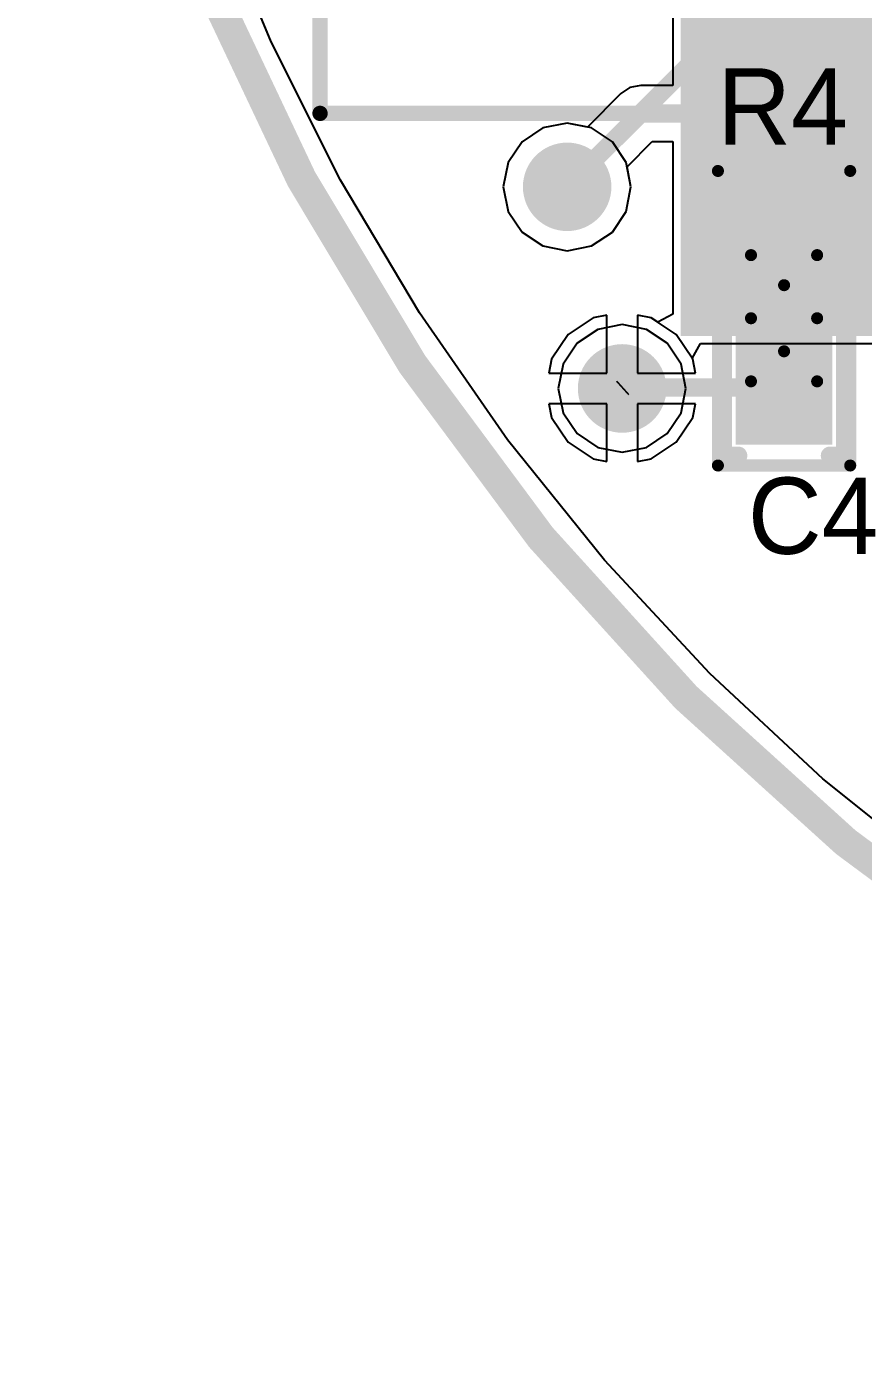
# Model space of a CAD drawing. Header units: millimetres. Extents: x 4 to 93, y 20 to 126.
# Drawn here: x 22.76 to 29.72, y 20.09 to 31.15 of the extents above; entities that cross this region are included whole.
import ezdxf

# ---------------------------------------------------------------- set-up
doc = ezdxf.new("R2010")
doc.units = ezdxf.units.MM
for name, color, linetype in [('BottomLayer', 5, 'Continuous'), ('BottomOverlay', 54, 'Continuous'), ('BottomPaste', 16, 'Continuous'), ('BottomSolder', 6, 'Continuous'), ('KeepOutLayer', 6, 'Continuous'), ('Mechanical13', 56, 'Continuous'), ('Mechanical15', 56, 'Continuous'), ('MidLayer1', 16, 'Continuous'), ('MidLayer2', 76, 'Continuous'), ('MultiLayer', 9, 'Continuous'), ('TopLayer', 1, 'Continuous'), ('TopOverlay', 2, 'Continuous'), ('TopPaste', 8, 'Continuous'), ('TopSolder', 216, 'Continuous'), ('ViaHoleLayer', 16, 'Continuous')]:
    doc.layers.add(name, color=color, linetype=linetype)

# ---------------------------------------------------------------- blocks, each defined once
blk = doc.blocks.new('RES_0402_1005_4')
at = {"layer": 'Mechanical13', "const_width": 0.1}
for points in [[(-0.525, 0.275), (-0.525, -0.275)], [(-0.525, 0.275), (0.525, 0.275)], [(0.525, 0.275), (0.525, -0.275)], [(-0.525, -0.275), (0.525, -0.275)]]:
    blk.add_lwpolyline(points, dxfattribs=at)
at = {"layer": 'Mechanical13', "const_width": 0.05}
for points in [[(-0.55, 0.275, 1), (-0.5, 0.275, 1)], [(-0.55, 0.275, 1), (-0.5, 0.275, 1)], [(0.5, 0.275, 1), (0.55, 0.275, 1)], [(0.5, 0.275, 1), (0.55, 0.275, 1)], [(-0.55, -0.275, 1), (-0.5, -0.275, 1)], [(-0.55, -0.275, 1), (-0.5, -0.275, 1)], [(0.5, -0.275, 1), (0.55, -0.275, 1)], [(0.5, -0.275, 1), (0.55, -0.275, 1)]]:
    blk.add_lwpolyline(points, format="xyb", close=True, dxfattribs=at)
at = {"layer": 'Mechanical15', "const_width": 0.1}
for points in [[(-1.225, 0.55), (-1.225, -0.55)], [(-1.225, 0.55), (1.225, 0.55)], [(1.225, 0.55), (1.225, -0.55)], [(0, 0.275), (0, -0.275)], [(-0.275, 0), (0.275, 0)], [(-1.225, -0.55), (1.225, -0.55)]]:
    blk.add_lwpolyline(points, dxfattribs=at)
at = {"layer": 'Mechanical15', "const_width": 0.05}
for points in [[(-1.25, 0.55, 1), (-1.2, 0.55, 1)], [(-1.25, 0.55, 1), (-1.2, 0.55, 1)], [(1.2, 0.55, 1), (1.25, 0.55, 1)], [(1.2, 0.55, 1), (1.25, 0.55, 1)], [(-0.025, 0.275, 1), (0.025, 0.275, 1)], [(-0.3, 0, 1), (-0.25, 0, 1)], [(0.25, 0, 1), (0.3, 0, 1)], [(-0.025, -0.275, 1), (0.025, -0.275, 1)], [(-1.25, -0.55, 1), (-1.2, -0.55, 1)], [(-1.25, -0.55, 1), (-1.2, -0.55, 1)], [(1.2, -0.55, 1), (1.25, -0.55, 1)], [(1.2, -0.55, 1), (1.25, -0.55, 1)]]:
    blk.add_lwpolyline(points, format="xyb", close=True, dxfattribs=at)
at = {"layer": 'TopLayer'}
for points in [[(-0.2, -0.3), (-0.2, 0.3), (-0.95, -0.3), (-0.95, 0.3)], [(0.95, -0.3), (0.95, 0.3), (0.2, -0.3), (0.2, 0.3)]]:
    blk.add_solid(points, dxfattribs=at)
at = {"layer": 'TopOverlay', "const_width": 0.15}
for points in [[(-1.143, 0.508), (1.143, 0.508)], [(-1.143, 0.508), (-1.143, 0.381)], [(0, 0.508), (0, -0.508)], [(1.143, 0.508), (1.143, 0.381)], [(-1.143, -0.381), (-1.143, -0.508)], [(1.143, -0.381), (1.143, -0.508)], [(-1.143, -0.508), (1.143, -0.508)]]:
    blk.add_lwpolyline(points, dxfattribs=at)
at = {"layer": 'TopOverlay', "const_width": 0.075}
for points in [[(-1.181, 0.508, 1), (-1.105, 0.508, 1)], [(-1.181, 0.508, 1), (-1.105, 0.508, 1)], [(-0.038, 0.508, 1), (0.038, 0.508, 1)], [(1.105, 0.508, 1), (1.181, 0.508, 1)], [(1.105, 0.508, 1), (1.181, 0.508, 1)], [(-1.181, 0.381, 1), (-1.105, 0.381, 1)], [(1.105, 0.381, 1), (1.181, 0.381, 1)], [(-1.181, -0.381, 1), (-1.105, -0.381, 1)], [(1.105, -0.381, 1), (1.181, -0.381, 1)], [(-1.181, -0.508, 1), (-1.105, -0.508, 1)], [(-1.181, -0.508, 1), (-1.105, -0.508, 1)], [(-0.038, -0.508, 1), (0.038, -0.508, 1)], [(1.105, -0.508, 1), (1.181, -0.508, 1)], [(1.105, -0.508, 1), (1.181, -0.508, 1)]]:
    blk.add_lwpolyline(points, format="xyb", close=True, dxfattribs=at)
at = {"layer": 'TopPaste'}
for points in [[(-0.2, -0.3), (-0.2, 0.3), (-0.95, -0.3), (-0.95, 0.3)], [(0.95, -0.3), (0.95, 0.3), (0.2, -0.3), (0.2, 0.3)]]:
    blk.add_solid(points, dxfattribs=at)
at = {"layer": 'TopSolder'}
for points in [[(-0.098, -0.402), (-0.098, 0.402), (-1.052, -0.402), (-1.052, 0.402)], [(1.052, -0.402), (1.052, 0.402), (0.098, -0.402), (0.098, 0.402)]]:
    blk.add_solid(points, dxfattribs=at)
blk = doc.blocks.new('B____________B_6')
at = {"layer": 'BottomLayer'}
blk.add_solid([(-1.75, -1.8), (1.75, -1.8), (-1.75, 1.8), (1.75, 1.8)], dxfattribs=at)
at = {"layer": 'BottomOverlay', "const_width": 0.127}
for points in [[(0, 4.9), (16.1, 4.9)], [(0, 4.9), (0, -6.9)]]:
    blk.add_lwpolyline(points, dxfattribs=at)
at = {"layer": 'BottomOverlay', "const_width": 0.0635}
blk.add_lwpolyline([(-0.032, 4.9, 1), (0.032, 4.9, 1)], format="xyb", close=True, dxfattribs=at)
blk.add_lwpolyline([(-0.032, 4.9, 1), (0.032, 4.9, 1)], format="xyb", close=True, dxfattribs=at)
at = {"layer": 'BottomPaste'}
blk.add_solid([(-1.75, -1.8), (1.75, -1.8), (-1.75, 1.8), (1.75, 1.8)], dxfattribs=at)
at = {"layer": 'BottomSolder'}
blk.add_solid([(-1.852, -1.902), (1.852, -1.902), (-1.852, 1.902), (1.852, 1.902)], dxfattribs=at)

msp = doc.modelspace()

# ---------------------------------------------------------------- linework, layer by layer
at = {"layer": 'BottomLayer'}
for p, q in [((24.793, 31.026), (24.301, 32.213)), ((28.134, 32.181), (28.134, 30.664)), ((25.369, 29.876), (24.793, 31.026)), ((27.776, 30.646), (27.701, 30.596)), ((27.866, 30.664), (27.776, 30.646)), ((28.134, 30.664), (27.866, 30.664)), ((27.701, 30.596), (27.422, 30.317)), ((27.051, 30.31), (26.879, 30.195)), ((27.254, 30.351), (27.051, 30.31)), ((27.422, 30.317), (27.254, 30.351)), ((26.879, 30.195), (26.764, 30.023)), ((27.752, 29.987), (27.962, 30.198)), ((27.962, 30.198), (28.134, 30.198)), ((28.134, 30.198), (28.134, 28.762)), ((26.764, 30.023), (26.723, 29.82)), ((27.785, 29.82), (27.752, 29.987)), ((26.025, 28.771), (25.369, 29.876)), ((26.723, 29.82), (26.764, 29.616)), ((27.745, 29.616), (27.785, 29.82)), ((26.764, 29.616), (26.879, 29.444)), ((27.63, 29.444), (27.745, 29.616)), ((26.879, 29.444), (27.051, 29.329)), ((27.457, 29.329), (27.63, 29.444)), ((27.051, 29.329), (27.254, 29.289)), ((27.254, 29.289), (27.457, 29.329)), ((26.758, 27.715), (26.025, 28.771)), ((28.134, 28.762), (28.007, 28.694)), ((27.469, 28.729), (27.263, 28.592)), ((27.584, 28.752), (27.469, 28.729)), ((27.584, 28.27), (27.584, 28.752)), ((27.954, 28.729), (27.838, 28.752)), ((27.838, 28.752), (27.838, 28.27)), ((28.007, 28.694), (27.954, 28.729)), ((27.263, 28.592), (27.125, 28.386)), ((28.294, 28.391), (28.363, 28.516)), ((28.363, 28.516), (30.003, 28.516)), ((27.125, 28.386), (27.102, 28.27)), ((28.298, 28.386), (28.294, 28.391)), ((28.321, 28.27), (28.298, 28.386)), ((27.102, 28.27), (27.584, 28.27)), ((27.838, 28.27), (28.321, 28.27)), ((27.584, 28.016), (27.102, 28.016)), ((27.102, 28.016), (27.125, 27.9)), ((27.584, 27.534), (27.584, 28.016)), ((28.321, 28.016), (27.838, 28.016)), ((27.838, 28.016), (27.838, 27.534)), ((28.298, 27.9), (28.321, 28.016)), ((27.125, 27.9), (27.263, 27.695)), ((28.16, 27.695), (28.298, 27.9)), ((27.564, 26.714), (26.758, 27.715)), ((27.263, 27.695), (27.469, 27.557)), ((27.954, 27.557), (28.16, 27.695)), ((27.469, 27.557), (27.584, 27.534)), ((27.838, 27.534), (27.954, 27.557)), ((28.44, 25.773), (27.564, 26.714)), ((29.381, 24.897), (28.44, 25.773)), ((30.382, 24.091), (29.381, 24.897))]:
    msp.add_line(p, q, dxfattribs=at)
at = {"layer": 'BottomLayer', "const_width": 0.152}
for points in [[(27.254, 29.82), (27.866, 30.431)], [(27.866, 30.431), (30.099, 30.431)]]:
    msp.add_lwpolyline(points, dxfattribs=at)
at = {"layer": 'BottomLayer'}
for points, const_width in [([(27.828, 30.431, 1), (27.904, 30.431, 1)], 0.0762), ([(27.828, 30.431, 1), (27.904, 30.431, 1)], 0.0762), ([(27.07, 29.82, 1), (27.438, 29.82, 1)], 0.368), ([(27.216, 29.82, 1), (27.292, 29.82, 1)], 0.0762), ([(27.527, 28.143, 1), (27.896, 28.143, 1)], 0.368)]:
    msp.add_lwpolyline(points, format="xyb", close=True, dxfattribs=dict(at, const_width=const_width))
at = {"layer": 'KeepOutLayer', "const_width": 0.254}
msp.add_lwpolyline([(59.461, 38.506, 1), (22.885, 38.506, 1)], format="xyb", close=True, dxfattribs=at)
at = {"layer": 'MidLayer1'}
for p, q in [((24.793, 31.026), (24.301, 32.213)), ((25.369, 29.876), (24.793, 31.026)), ((27.051, 30.31), (26.879, 30.195)), ((27.254, 30.351), (27.051, 30.31)), ((27.457, 30.31), (27.254, 30.351)), ((27.63, 30.195), (27.457, 30.31)), ((26.879, 30.195), (26.764, 30.023)), ((27.745, 30.023), (27.63, 30.195)), ((26.764, 30.023), (26.723, 29.82)), ((27.785, 29.82), (27.745, 30.023)), ((26.025, 28.771), (25.369, 29.876)), ((26.723, 29.82), (26.764, 29.616)), ((27.745, 29.616), (27.785, 29.82)), ((26.764, 29.616), (26.879, 29.444)), ((27.63, 29.444), (27.745, 29.616)), ((26.879, 29.444), (27.051, 29.329)), ((27.457, 29.329), (27.63, 29.444)), ((27.051, 29.329), (27.254, 29.289)), ((27.254, 29.289), (27.457, 29.329)), ((26.758, 27.715), (26.025, 28.771)), ((27.469, 28.729), (27.263, 28.592)), ((27.584, 28.752), (27.469, 28.729)), ((27.584, 28.27), (27.584, 28.752)), ((27.954, 28.729), (27.838, 28.752)), ((27.838, 28.752), (27.838, 28.27)), ((28.16, 28.592), (27.954, 28.729)), ((27.263, 28.592), (27.125, 28.386)), ((28.298, 28.386), (28.16, 28.592)), ((27.125, 28.386), (27.102, 28.27)), ((28.321, 28.27), (28.298, 28.386)), ((27.102, 28.27), (27.584, 28.27)), ((27.838, 28.27), (28.321, 28.27)), ((27.584, 28.016), (27.102, 28.016)), ((27.102, 28.016), (27.125, 27.9)), ((27.584, 27.534), (27.584, 28.016)), ((28.321, 28.016), (27.838, 28.016)), ((27.838, 28.016), (27.838, 27.534)), ((28.298, 27.9), (28.321, 28.016)), ((27.125, 27.9), (27.263, 27.695)), ((28.16, 27.695), (28.298, 27.9)), ((27.564, 26.714), (26.758, 27.715)), ((27.263, 27.695), (27.469, 27.557)), ((27.954, 27.557), (28.16, 27.695)), ((27.469, 27.557), (27.584, 27.534)), ((27.838, 27.534), (27.954, 27.557)), ((28.44, 25.773), (27.564, 26.714)), ((29.381, 24.897), (28.44, 25.773)), ((30.382, 24.091), (29.381, 24.897))]:
    msp.add_line(p, q, dxfattribs=at)
at = {"layer": 'MidLayer1', "const_width": 0.368}
for points in [[(27.07, 29.82, 1), (27.438, 29.82, 1)], [(27.527, 28.143, 1), (27.896, 28.143, 1)]]:
    msp.add_lwpolyline(points, format="xyb", close=True, dxfattribs=at)
at = {"layer": 'MidLayer2'}
for p, q in [((24.793, 31.026), (24.301, 32.213)), ((25.369, 29.876), (24.793, 31.026)), ((27.051, 30.31), (26.879, 30.195)), ((27.254, 30.351), (27.051, 30.31)), ((27.457, 30.31), (27.254, 30.351)), ((27.63, 30.195), (27.457, 30.31)), ((26.879, 30.195), (26.764, 30.023)), ((27.745, 30.023), (27.63, 30.195)), ((26.764, 30.023), (26.723, 29.82)), ((27.785, 29.82), (27.745, 30.023)), ((26.025, 28.771), (25.369, 29.876)), ((26.723, 29.82), (26.764, 29.616)), ((27.745, 29.616), (27.785, 29.82)), ((26.764, 29.616), (26.879, 29.444)), ((27.63, 29.444), (27.745, 29.616)), ((26.879, 29.444), (27.051, 29.329)), ((27.457, 29.329), (27.63, 29.444)), ((27.051, 29.329), (27.254, 29.289)), ((27.254, 29.289), (27.457, 29.329)), ((26.758, 27.715), (26.025, 28.771)), ((27.711, 28.674), (27.508, 28.634)), ((27.915, 28.634), (27.711, 28.674)), ((27.508, 28.634), (27.336, 28.519)), ((28.087, 28.519), (27.915, 28.634)), ((27.336, 28.519), (27.221, 28.346)), ((28.202, 28.346), (28.087, 28.519)), ((27.221, 28.346), (27.18, 28.143)), ((28.242, 28.143), (28.202, 28.346)), ((27.18, 28.143), (27.221, 27.94)), ((28.202, 27.94), (28.242, 28.143)), ((27.221, 27.94), (27.336, 27.768)), ((28.087, 27.768), (28.202, 27.94)), ((27.336, 27.768), (27.508, 27.653)), ((27.915, 27.653), (28.087, 27.768)), ((27.564, 26.714), (26.758, 27.715)), ((27.508, 27.653), (27.711, 27.612)), ((27.711, 27.612), (27.915, 27.653)), ((28.44, 25.773), (27.564, 26.714)), ((29.381, 24.897), (28.44, 25.773)), ((30.382, 24.091), (29.381, 24.897))]:
    msp.add_line(p, q, dxfattribs=at)
at = {"layer": 'MidLayer2', "const_width": 0.368}
for points in [[(27.07, 29.82, 1), (27.438, 29.82, 1)], [(27.527, 28.143, 1), (27.896, 28.143, 1)]]:
    msp.add_lwpolyline(points, format="xyb", close=True, dxfattribs=at)
at = {"layer": 'MultiLayer', "const_width": 0.368}
for points in [[(27.07, 29.82, 1), (27.438, 29.82, 1)], [(27.527, 28.143, 1), (27.896, 28.143, 1)]]:
    msp.add_lwpolyline(points, format="xyb", close=True, dxfattribs=at)
at = {"layer": 'TopLayer', "const_width": 0.152}
for points in [[(27.254, 29.82), (28.854, 31.42)], [(29.058, 29.302), (29.854, 30.099)], [(27.711, 28.143), (27.721, 28.152)], [(27.721, 28.152), (29.058, 28.152)]]:
    msp.add_lwpolyline(points, dxfattribs=at)
at = {"layer": 'TopLayer'}
for points, const_width in [([(27.07, 29.82, 1), (27.438, 29.82, 1)], 0.368), ([(27.216, 29.82, 1), (27.292, 29.82, 1)], 0.0762), ([(29.02, 29.302, 1), (29.096, 29.302, 1)], 0.0762), ([(27.527, 28.143, 1), (27.896, 28.143, 1)], 0.368), ([(27.673, 28.143, 1), (27.75, 28.143, 1)], 0.0762), ([(27.682, 28.152, 1), (27.759, 28.152, 1)], 0.0762), ([(27.682, 28.152, 1), (27.759, 28.152, 1)], 0.0762), ([(29.02, 28.152, 1), (29.096, 28.152, 1)], 0.0762)]:
    msp.add_lwpolyline(points, format="xyb", close=True, dxfattribs=dict(at, const_width=const_width))
at = {"layer": 'ViaHoleLayer', "const_width": 0.15}
for points in [[(27.179, 29.82, 1), (27.329, 29.82, 1)], [(27.636, 28.143, 1), (27.786, 28.143, 1)]]:
    msp.add_lwpolyline(points, format="xyb", close=True, dxfattribs=at)

# ---------------------------------------------------------------- block references
at = {"rotation": 90}
for name, p in [('B____________B_6', (30.099, 30.431)), ('RES_0402_1005_4', (29.058, 28.727))]:
    msp.add_blockref(name, p, dxfattribs=at)

# ---------------------------------------------------------------- texts
at = {"layer": 'TopOverlay'}
for s, p in [('R4', (28.503, 30.171)), ('C4', (28.757, 26.767))]:
    msp.add_text(s, height=0.635, dxfattribs=at).set_placement(p)

doc.saveas('drawing.dxf')
